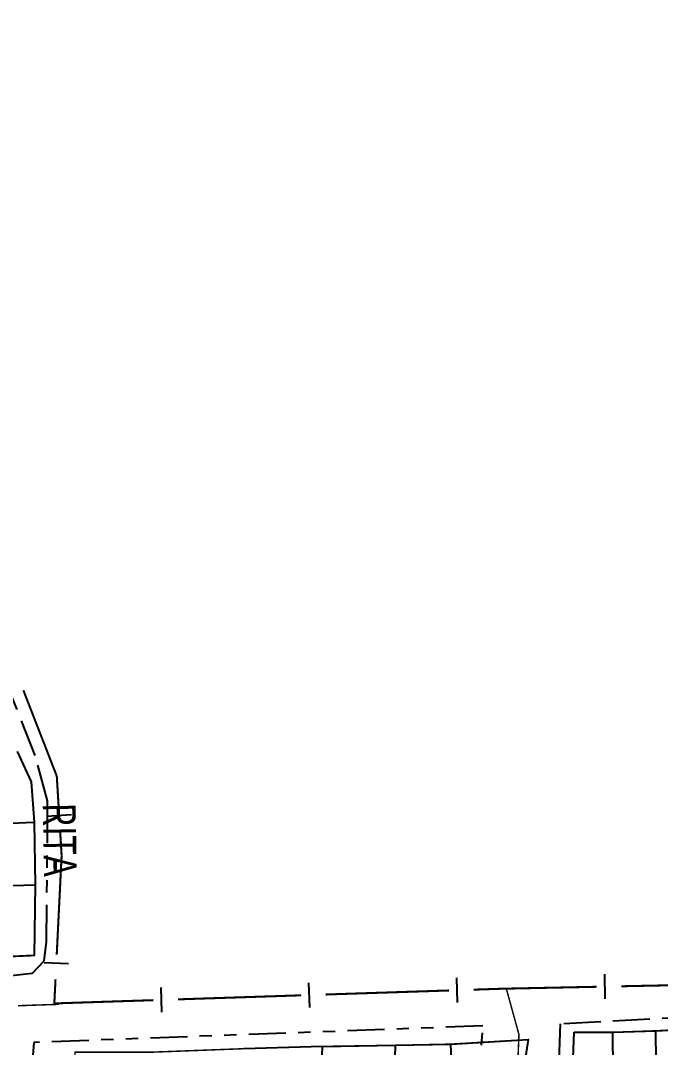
# Model space of a CAD drawing. Extents: x 203604 to 204690, y 4848469 to 4850418.
# Drawn here: x 204240.5 to 204318.4, y 4849524.5 to 4849649.5 of the extents above; entities that cross this region are included whole.
import ezdxf

# ---------------------------------------------------------------- set-up
doc = ezdxf.new("R2010")
doc.units = 0
doc.header["$LTSCALE"] = 1.5
doc.header["$MEASUREMENT"] = 0
doc.linetypes.add('TRACO_11', pattern=[8, 3, -1, 3, -1])
doc.linetypes.add('TRACO_25', pattern=[8, 3, -1, 1, -1, 1, -1])
for name, color, linetype in [('CD_MALHA_LOTES', 7, 'CONTINUOUS'), ('LM-LIM-SETORES-BAIRROS', 7, 'CONTINUOUS'), ('RU-QUADRA', 210, 'CONTINUOUS'), ('SV-EIXO-RUA-N-PAV', 6, 'CONTINUOUS'), ('SV-EIXO-RUA-PAV', 20, 'CONTINUOUS'), ('SV-RUA-NAO-PAV', 7, 'CONTINUOUS'), ('SV-RUA-PAVIM', 7, 'CONTINUOUS'), ('SV-TXT-VIA-ATUAL', 250, 'CONTINUOUS')]:
    doc.layers.add(name, color=color, linetype=linetype)
doc.styles.add('ARIAL', font='ARIAL.SHX')

msp = doc.modelspace()

# ---------------------------------------------------------------- linework, layer by layer
at = {"layer": 'CD_MALHA_LOTES', "linetype": 'Continuous', "flags": 128}
for points in [[(204240.041339, 4849560.504459), (204241.764609, 4849556.811738), (204242.133881, 4849551.888111)], [(204213.269115, 4849550.657204), (204242.133881, 4849551.888111)], [(204242.133881, 4849551.888111), (204242.256971, 4849544.256489)], [(204213.515297, 4849543.394854), (204242.256971, 4849544.256489)], [(204242.256971, 4849544.256489), (204242.133881, 4849535.640141)], [(204242.133881, 4849535.640141), (204213.761478, 4849534.409234)], [(204317.814783, 4849526.489225), (204325.146079, 4849526.851265)], [(204307.134623, 4849507.663181), (204307.858702, 4849526.308206)], [(204307.858702, 4849526.308206), (204312.565213, 4849526.308206)], [(204312.565213, 4849526.308206), (204317.814783, 4849526.489225)], [(204312.746233, 4849507.663181), (204312.565213, 4849526.308206)], [(204317.995803, 4849507.482161), (204317.814783, 4849526.489225)], [(204277.234782, 4849524.586845), (204267.659834, 4849524.30931)], [(204276.263411, 4849499.192418), (204277.234782, 4849524.586845)], [(204277.234782, 4849524.586845), (204286.115894, 4849524.725612)], [(204285.422057, 4849499.469952), (204286.115894, 4849524.725612)], [(204286.115894, 4849524.725612), (204292.846111, 4849524.86438)], [(204292.846111, 4849524.86438), (204302.282291, 4849525.419449)], [(204293.054262, 4849520.285057), (204292.846111, 4849524.86438)], [(204302.282291, 4849525.419449), (204301.449687, 4849520.146289)]]:
    msp.add_lwpolyline(points, dxfattribs=at)
at = {"layer": 'LM-LIM-SETORES-BAIRROS', "const_width": 0.25}
for points in [[(204240.810269, 4849567.94931), (204244.802384, 4849557.699285)], [(204244.802384, 4849557.699285), (204244.88, 4849557.5)], [(204244.88, 4849557.5), (204245.110576, 4849553.720894)], [(204245.293277, 4849550.726462), (204245.415077, 4849548.730175)], [(204245.415077, 4849548.730175), (204245.47, 4849547.83)], [(204245.47, 4849547.83), (204244.872874, 4849535.746594)], [(204244.724804, 4849532.75025), (204244.626091, 4849530.752688)], [(204299.12, 4849531.61), (204310.614379, 4849531.846342)], [(204313.613745, 4849531.908013), (204328.610575, 4849532.216371)], [(204244.626091, 4849530.752688), (204244.58, 4849529.82)], [(204259.638066, 4849530.314206), (204274.629994, 4849530.806241)], [(204277.62838, 4849530.904648), (204292.620308, 4849531.396683)], [(204295.618693, 4849531.49509), (204298.617079, 4849531.593497)], [(204298.617079, 4849531.593497), (204299.12, 4849531.61)], [(204244.58, 4849529.82), (204256.639681, 4849530.215799)]]:
    msp.add_lwpolyline(points, dxfattribs=at)
at = {"layer": 'LM-LIM-SETORES-BAIRROS'}
for points in [[(204243.674261, 4849552.6314), (204246.668692, 4849552.8141)], [(204243.325346, 4849534.821848), (204246.321689, 4849534.673777)], [(204311.645003, 4849530.367216), (204311.583332, 4849533.366582)], [(204275.67866, 4849529.33985), (204275.580253, 4849532.338236)], [(204293.668973, 4849529.930293), (204293.570566, 4849532.928678)], [(204257.688346, 4849528.749408), (204257.589939, 4849531.747794)]]:
    msp.add_lwpolyline(points, dxfattribs=at)
at = {"layer": 'RU-QUADRA', "linetype": 'Continuous'}
for points in [[(204213.761478, 4849534.409234, 0.18, 0.18, 0), (204242.133881, 4849535.640141, 0.18, 0.18, 0), (204242.256971, 4849544.256489, 0.18, 0.18, 0), (204242.133881, 4849551.888111, 0.18, 0.18, 0), (204241.764609, 4849556.811738, 0.18, 0.18, 0), (204240.041339, 4849560.504459, 0.18, 0.18, 0)], [(204307.858702, 4849526.308206, 0.18, 0.18, 0), (204312.565213, 4849526.308206, 0.18, 0.18, 0), (204317.814783, 4849526.489225, 0.18, 0.18, 0), (204325.146079, 4849526.851265, 0.18, 0.18, 0), (204332.567885, 4849527.575343, 0.18, 0.18, 0), (204337.455416, 4849527.575343, 0.18, 0.18, 0), (204342.342947, 4849528.118402, 0.18, 0.18, 0), (204351.21291, 4849528.480442, 0.18, 0.18, 0), (204362.436129, 4849529.20452, 0.18, 0.18, 0), (204367.14264, 4849529.38554, 0.18, 0.18, 0), (204372.935269, 4849529.928599, 0.18, 0.18, 0), (204378.546879, 4849530.109618, 0.18, 0.18, 0), (204386.511744, 4849530.652677, 0.18, 0.18, 0), (204392.666412, 4849531.376756, 0.18, 0.18, 0), (204407.691044, 4849532.281854, 0.18, 0.18, 0)]]:
    msp.add_lwpolyline(points, format="xyseb", dxfattribs=at)
at = {"layer": 'RU-QUADRA', "linetype": 'Continuous', "const_width": 0.18, "flags": 128}
msp.add_lwpolyline([(204358.725226, 4849484.130625), (204353.656676, 4849484.311645), (204344.062634, 4849483.949605), (204338.813064, 4849483.949605), (204333.744513, 4849483.949605), (204325.598628, 4849483.949605), (204318.176822, 4849483.768586), (204301.523014, 4849483.768586), (204303.51423, 4849491.371411), (204305.324427, 4849498.974237), (204307.134623, 4849507.663181), (204307.858702, 4849526.308206)], dxfattribs=at)
at = {"layer": 'RU-QUADRA', "linetype": 'Continuous'}
msp.add_lwpolyline([(204270.851484, 4849487.050273, 0.18, 0.18, 0), (204271.54532, 4849490.172539, 0.18, 0.18, 0), (204243.653081, 4849491.421445, 0.18, 0.18, 0), (204244.346917, 4849496.833373, 0.18, 0.18, 0), (204247.122265, 4849523.893008, 0.18, 0.18, 0), (204256.697213, 4849523.893008, 0.18, 0.18, 0), (204267.659834, 4849524.30931, 0.18, 0.18, 0), (204277.234782, 4849524.586845, 0.18, 0.18, 0), (204286.115894, 4849524.725612, 0.18, 0.18, 0), (204292.846111, 4849524.86438, 0.18, 0.18, 0), (204302.282291, 4849525.419449, 0.18, 0.18, 0), (204301.449687, 4849520.146289, 0.18, 0.18, 0), (204300.547699, 4849508.489831, 0.18, 0.18, 0), (204299.43756, 4849499.747487, 0.18, 0.18, 0), (204298.882491, 4849494.058025, 0.18, 0.18, 0), (204298.466189, 4849487.050273, 0.18, 0.18, 0)], format="xyseb", close=True, dxfattribs=at)
at = {"layer": 'SV-EIXO-RUA-N-PAV', "const_width": 0.18}
for points in [[(204299.602775, 4849531.619927), (204300.930762, 4849526.799506)], [(204245.161486, 4849529.839084), (204245.16, 4849529.71)], [(204300.930762, 4849526.799506), (204301.14, 4849526.04)], [(204301.14, 4849526.04), (204300.893603, 4849519.832689)]]:
    msp.add_lwpolyline(points, dxfattribs=at)
at = {"layer": 'SV-EIXO-RUA-PAV', "const_width": 0.18}
msp.add_lwpolyline([(204245.16, 4849529.71), (204240.16286, 4849529.540921)], dxfattribs=at)
at = {"layer": 'SV-RUA-NAO-PAV', "linetype": 'TRACO_25'}
for points in [[(204241.89, 4849533.47, 5.52), (204243.35, 4849535.01, 5.52), (204243.62, 4849537.33, 5.52), (204243.77, 4849551.59, 5.53), (204243.74, 4849554.48, 5.59), (204242.24, 4849560.02, 5.7), (204232.01, 4849585.99, 5.85), (204218.62, 4849618.68, 6.29), (204209.09, 4849643.88, 6.61), (204207.16, 4849645.73, 6.63), (204202.91, 4849646.44, 6.68), (204194.11, 4849647.51, 6.75), (204181.99, 4849647.52, 6.78), (204180.36, 4849645.76, 6.71), (204204.15, 4849585.83, 6.76), (204201.11, 4849584.24, 6.63), (204184.47, 4849622.56, 6.59), (204173.38, 4849649.49, 6.59)], [(204267.15, 4849388.15, 5.91), (204277.25, 4849417.76, 5.91), (204286.64, 4849446.28, 5.91), (204292.42, 4849476.6, 5.91), (204295.44, 4849506.79, 5.91), (204296.75, 4849527.08, 5.91), (204242.07, 4849525.07, 5.91), (204240.85, 4849507.65, 3.86)], [(204306.14, 4849527.33, 5.91), (204305.41, 4849504.58, 5.91), (204304.33, 4849481.48, 5.91), (204302.89, 4849465.95, 5.91), (204297.47, 4849440.32, 5.91), (204293.5, 4849419.56, 5.91)]]:
    msp.add_polyline3d(points, dxfattribs=at)
at = {"layer": 'SV-RUA-PAVIM', "linetype": 'TRACO_11'}
for points in [[(204636.61, 4849543.22, 7.86), (204601.78, 4849541.03, 7.86), (204587.74, 4849540.58, 7.86), (204570.08, 4849539.4, 7.59), (204536.7, 4849538.09, 7.29), (204504.4, 4849537.27, 7.02), (204468.72, 4849536.08, 6.7), (204421.6, 4849534.09, 6.07), (204378.401795, 4849531.607808, 6.07), (204341.050236, 4849529.138284, 6.07), (204306.14, 4849527.33, 6.07)], [(204241.89, 4849533.47, 5.52), (204236.28, 4849532.86, 5.49), (204216.15, 4849532.16, 4.85), (204171.83, 4849531.11, 3.44), (204067.76, 4849528.19, 3.44), (203972.32, 4849525.74, 3.44), (203921.41, 4849523.79, 3.44)]]:
    msp.add_polyline3d(points, dxfattribs=at)

# ---------------------------------------------------------------- texts
at = {"layer": 'SV-TXT-VIA-ATUAL', "style": 'ARIAL', "width": 0.7}
msp.add_text('RITA', height=4, rotation=271, dxfattribs=at).set_placement((204243.173579, 4849554.143301))

doc.saveas('drawing.dxf')
